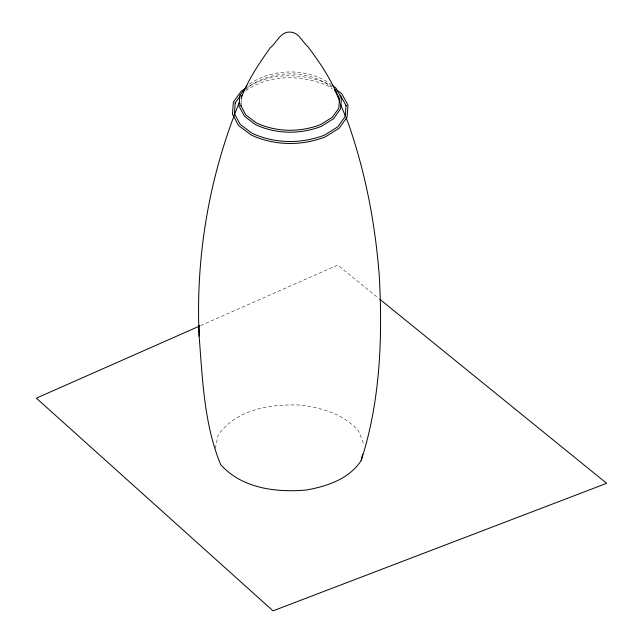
<?xml version="1.0" encoding="UTF-8"?>
<svg xmlns="http://www.w3.org/2000/svg" width="643" height="643" viewBox="0 0 643 643"><rect width="100%" height="100%" fill="white"/><g stroke="black" fill="none" stroke-linecap="round" stroke-linejoin="round"><path stroke-width="0.48" stroke-dasharray="3.21 2.41" d="M241.173 101.964L241.334 99.97M215.268 448.404L218.122 435.166C235.86 409.478 269.811 404.142 298.907 404.994C320.849 407.469 343.635 413.746 358.601 431.059L364.163 445.077M246.486 89.417L248.013 87.207C271.515 69.91 308.495 68.946 331.675 87.207M249.404 84.096C272.383 68.078 308.511 67.644 331.129 84.434M248.616 86.516C272.656 71.968 304.276 73.101 329.433 84.442L331.852 86.258M245.819 90.575C269.714 73.969 302.66 74.516 328.557 86.21L332.415 89.128M200.793 325.527L337.679 265.069L378.221 297.966"/><path stroke-width="0.96" d="M241.101 102.96L240.86 105.95L240.779 105.548L245.835 114.944L256.26 122.845C276.369 132.289 300.064 132.562 320.688 124.533L332.222 117.347L338.797 108.305L339.584 98.339L339.625 98.749L334.698 89.481M241.414 98.974C241.76 96.482 240.996 96.313 242.596 94.81M239.373 102.333C209.24 176.174 195.472 256.42 199.129 336.088C202.553 379.209 204.008 424.179 220.718 464.688C241.937 488.439 276.249 492.731 306.365 489.99C327.15 486.317 349.02 479.067 361.189 460.581L362.58 454.135M361.189 460.581C380.214 401.562 382.609 338.564 379.362 277.061C375.432 224.761 365.666 172.895 348.297 123.343L346.063 117.83M241.639 96.98C248.455 79.145 259.242 63.247 270.261 47.791C276.787 42.639 280.742 30.928 290.716 32.15C299.051 32.576 302.25 42.076 307.949 46.69C320.712 63.858 333.058 81.693 339.737 102.213M240.321 95.783L235.105 103.017L235.274 102.655L234.39 113.932L234.293 113.53L240.152 124.316L251.823 133.125C274.561 143.807 301.35 144.112 324.675 135.038L337.728 126.88L345.251 116.439L346.063 105.348L346.103 105.757L340.356 95.132M246.992 85.615L239.879 95.413L239.027 106.167L244.565 116.359L255.536 124.613C276.08 134.258 300.273 134.54 321.339 126.341L333.532 118.698L340.597 108.828L341.369 98.074L335.911 88.051L332.68 85.607M246.213 88.027L241.262 91.145L233.393 102.076L232.428 114.157L238.553 125.481L251.051 134.926C274.248 145.816 301.575 146.13 325.358 136.871L339.118 128.254L347.083 117.163L347.959 105.074L341.811 93.782L335.678 89.152M199.869 325.929L36.346 398.154L273.042 610.85L606.654 483.319L379.78 299.228M334.794 90.928L336.385 92.126M340.477 104.053L345.315 115.997M199.033 325.479L199.129 336.088"/></g></svg>
